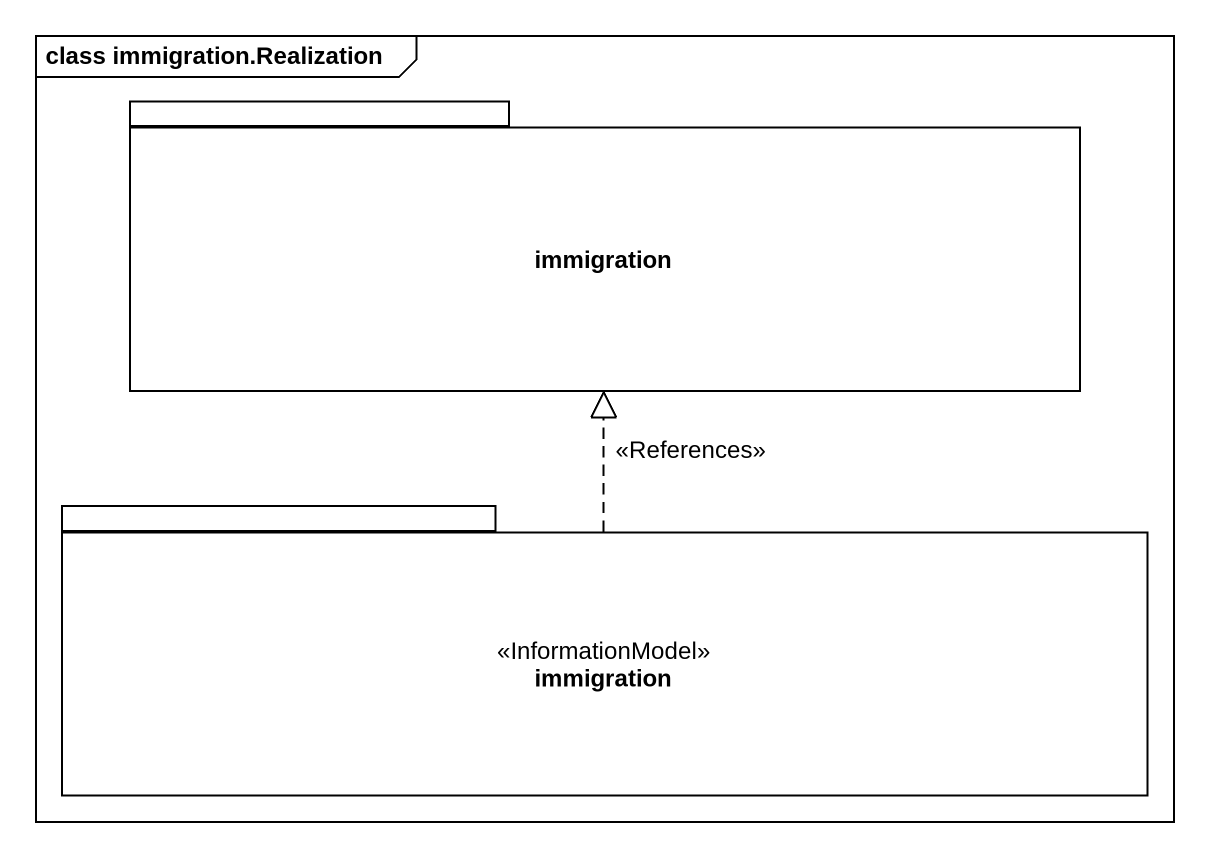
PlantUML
@startuml
mainframe class immigration.Realization
package immigration {
}
package "immigration" as immigration_2 <<InformationModel>> {
}
immigration_2 .up.|> immigration : <<References>>
@enduml
